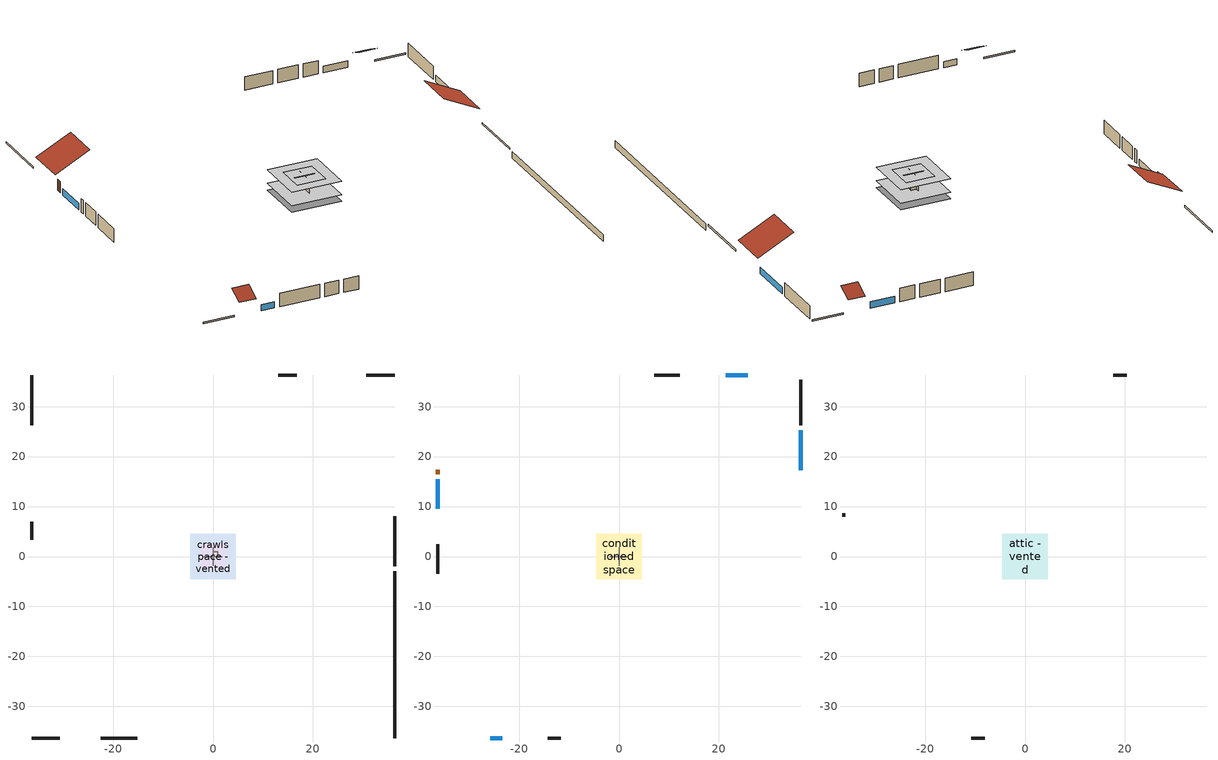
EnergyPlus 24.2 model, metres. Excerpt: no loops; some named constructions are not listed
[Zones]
crawlspace - vented
 floor foundation (Slab2 construction): -4.52,-4.52 -4.52,4.52 4.52,4.52 4.52,-4.52 z-0.91
 wall outside (RimJoist1 construction): 36.33,-1.99 36.33,8.1 z0.3:0.61
 wall outside (RimJoist2 construction): -36.33,-36.33 -30.72,-36.33 z0.3:0.61
 wall outside (RimJoist3 construction): -36.33,36.33 -36.33,26.24 z0.3:0.61
 wall outside (RimJoist4 construction): 36.33,36.33 30.72,36.33 z0.3:0.61
 wall foundation (FoundationWall1 construction): 36.33,-36.33 36.33,-2.92 z-0.91:0.3
furnace airloop ret air zone
 floor adiabatic (AdiabaticConst): 0,0 0,1 1,1 1,0 z0
 wall adiabatic (AdiabaticConst): 0,1 0,0 1,0 1,1 0,1 z0:1
 ceiling adiabatic (AdiabaticConst): 1,0 1,1 0,1 0,0 z1
garage
 floor foundation (Slab1 construction): -2.59,-2.59 -2.59,2.59 2.59,2.59 2.59,-2.59 z0
 wall outside (Wall1 construction): -22.46,-36.33 -15.15,-36.33 z0.3:2.74
 wall outside (Wall12 construction): 16.76,36.33 13.1,36.33 z0.3:2.74
 wall outside (Wall2 construction): -36.33,7 -36.33,3.34 z0.3:2.74
 wall to conditioned space (Wall5 construction Reversed): 0,-1.83 0,1.83 z0.3:2.74
 wall to conditioned space (Wall6 construction Reversed): 1.83,0 -1.83,0 z0.3:2.74
conditioned space
 floor to crawlspace - vented (Floor2 construction): -4.52,-4.52 -4.52,4.52 4.52,4.52 4.52,-4.52 z0.3
 wall outside (AdiabaticWallConstruction 1): -36.33,17.35 -36.33,16.43 z0.3:2.34
 wall outside (AdiabaticWallConstruction): 36.33,17.25 36.33,25.31 / 25.81,36.33 21.33,36.33 z0.3:1.49; -25.81,-36.33 -23.39,-36.33 z0.3:1.4; -36.33,15.5 -36.33,9.54 z0.3:1.46
 wall outside (Wall3 construction): 36.33,26.24 36.33,35.4 z0.3:2.74
 wall outside (Wall4 construction): -14.22,-36.33 -11.69,-36.33 z0.3:2.74
 wall outside (Wall7 construction): -36.33,2.41 -36.33,-3.43 z0.3:2.74
 wall outside (Wall8 construction): 12.17,36.33 7.08,36.33 z0.3:2.74
 window (WindowConstruction): 36.33,17.25 36.33,25.31 z0.3:1.49
 window (WindowConstruction 1): -25.8,-36.33 -23.39,-36.33 z0.3:1.4
 window (WindowConstruction 2): -36.33,15.5 -36.33,9.54 z0.3:1.46
 window (WindowConstruction 3): 25.8,36.33 21.33,36.33 z0.3:1.49
 door (Door): -36.33,17.35 -36.33,16.43 z0.3:2.34
attic - vented
 floor to garage (Floor1 construction): -2.59,-2.59 -2.59,2.59 2.59,2.59 2.59,-2.59 z2.74
 floor to conditioned space (Floor3 construction Reversed): -4.52,-4.52 -4.52,4.52 4.52,4.52 4.52,-4.52 z2.74
 wall outside (Wall10 construction): 20.4,36.33 17.68,36.33 z0.3:2.74
 wall outside (Wall11 construction): -36.33,8.62 -36.33,7.93 z0.3:2.74
 wall outside (Wall9 construction): -10.76,-36.33 -8.05,-36.33 z0.3:2.74
 roof outside (Roof1 construction): 36.33,16.32,2.74 29.8,16.32,6.01 29.8,9.02,6.01 36.33,9.02,2.74
 roof outside (Roof2 construction): -26.73,-36.33,2.74 -26.73,-33.59,4.11 -29.79,-33.59,4.11 -29.79,-36.33,2.74
 roof outside (Roof3 construction): 26.73,36.33,2.74 26.73,33.59,4.11 29.79,33.59,4.11 29.79,36.33,2.74
 roof outside (Roof4 construction): -36.33,18.28,2.74 -30.04,18.28,5.89 -30.04,25.31,5.89 -36.33,25.31,2.74
[Material] Roughness=Rough; Thermal Absorptance=0.9
Name | Thickness {m} | Conductivity {W/m-K} | Density {kg/m3} | Specific Heat {J/kg-K} | Solar Absorptance | Visible Absorptance
ceiling loosefill ins | 0.254 | 0.0480833 | 16.02 | 1046.75 | 0.7 | 0.7
ceiling stud and cavity 1 | 0.1397 | 0.104117 | 65.682 | 1177.47 | 0.7 | 0.7
floor covering | 0.0127 | 0.0433444 | 54.468 | 1339.84 | 0.6 | 0.6
floor stud and cavity | 0.1397 | 0.923637 | 92.3553 | 1139.71 | 0.7 | 0.7
gypsum board | 0.0127 | 0.160291 | 801 | 837.4 | 0.6 | 0.6
osb sheathing 0.5 in. 2; osb sheathing 0.5 in. 3 | 0.0127 | 0.115458 | 512.64 | 1214.23 | 0.7 | 0.7
osb sheathing 0.75 in. | 0.01905 | 0.115458 | 512.64 | 1214.23 | 0.7 | 0.7
wall stud and cavity 2 | 0.1397 | 0.335416 | 139.0536 | 1170.24 | 0.7 | 0.7
[Construction]
Floor2 construction Reversed: floor covering, osb sheathing 0.75 in., floor stud and cavity
Floor3 construction: ceiling loosefill ins, ceiling stud and cavity 1, gypsum board
Wall5 construction: osb sheathing 0.5 in. 2, wall stud and cavity 2, gypsum board
Wall6 construction: osb sheathing 0.5 in. 3, wall stud and cavity 2, gypsum board
[EnergyManagementSystem:Subroutine]
furnace_airloop_0_duct_subroutine: Set AH_MFR = furnace_airloop_AH_MFR / 1; If AH_MFR > 0; Set AH_Tout = furnace_airloop_AH_Tout; Set AH_Wout = furnace_airloop_AH_Wout; Set RA_T = furnace_airloop_RA_T; Set RA_W = furnace_airloop_Ra_W; Set Fan_RTF = furnace_airloop_Fan_RTF; Set DZ_T = furnace_airloop_0_DZ_T; Set DZ_W = furnace_airloop_0_DZ_W; Set AH_VFR = furnace_airloop_AH_VFR / 1; Set h_SA = (@HFnTdbW AH_Tout AH_Wout); Set h_RA = (@HFnTdbW RA_T RA_W); Set h_fg = (@HfgAirFnWTdb AH_Wout AH_Tout); Set h_DZ = (@HFnTdbW DZ_T DZ_W); Set air_cp = 1006.0; Set f_sup = 0.067; Set f_ret = 0.033; Set sup_lk_mfr = f_sup * AH_MFR; Set ret_lk_mfr = f_ret * AH_MFR; Set SupTotLkToCond = sup_lk_mfr*(h_RA - h_SA); Set SupLatLkToCond = sup_lk_mfr*h_fg*(RA_W-AH_Wout); Set SupSensLkToCond = SupTotLkToCond-SupLatLkToCond; Set supply_ua = 73.81; Set eTm = 0-((Fan_RTF/(AH_MFR*air_cp))*supply_ua); Set t_sup = DZ_T+((AH_Tout-DZ_T)*(@Exp eTm)); Set SupCondToCond = AH_MFR*air_cp*(t_sup-AH_Tout); Set SupCondToDZ = 0-SupCondToCond; Set return_ua = 13.668; Set eTm = 0-((Fan_RTF/(AH_MFR*air_cp))*return_ua); Set t_ret = DZ_T+((RA_T-DZ_T)*(@Exp eTm)); Set RetCondToRP = AH_MFR*air_cp*(t_ret-RA_T); Set RetCondToDZ = 0-RetCondToRP; Set RetLatLkToRP = 0; Set RetSensLkToRP = ret_lk_mfr*air_cp*(DZ_T-RA_T); Set SupTotLkToDZ = sup_lk_mfr*(h_SA-h_DZ); Set SupLatLkToDZ = sup_lk_mfr*h_fg*(AH_Wout-DZ_W); Set SupSensLkToDZ = SupTotLkToDZ-SupLatLkToDZ; Set FracOutsideToCond = 1.0; Set FracOutsideToDZ = 0.0; Set FracCondToOutside = 0.0; Set FracDZToOutside = 1.0; Set FracDZToCond = 0.0; Set FracCondToDZ = 0.0; Set lk_imbal_vfr = @ABS(f_sup - f_ret) * AH_VFR; Set ImbalLkCondToDZ = lk_imbal_vfr * FracCondToDZ; Set ImbalLkDZToCond = lk_imbal_vfr * FracDZToCond; Set ImbalLkOutsideToCond = lk_imbal_vfr * FracOutsideToCond; Set ImbalLkOutsideToDZ = lk_imbal_vfr * FracOutsideToDZ; Set ImbalLkCondToOutside = lk_imbal_vfr * FracCondToOutside; Set ImbalLkDZToOutside = lk_imbal_vfr * FracDZToOutside; Else; Set SupLatLkToCond = 0; Set SupSensLkToCond = 0; Set SupCondToCond = 0; Set RetCondToRP = 0; Set RetLatLkToRP = 0; Set RetSensLkToRP = 0; Set RetCondToDZ = 0; Set SupCondToDZ = 0; Set SupLatLkToDZ = 0; Set SupSensLkToDZ = 0; Set ImbalLkCondToDZ = 0; Set ImbalLkDZToCond = 0; Set ImbalLkOutsideToCond = 0; Set ImbalLkOutsideToDZ = 0; Set ImbalLkCondToOutside = 0; Set ImbalLkDZToOutside = 0; EndIf; Set furnace_airloop_0_SupLatLkToCond = SupLatLkToCond; Set furnace_airloop_0_SupSensLkToCond = SupSensLkToCond; Set furnace_airloop_0_SupCondToLv = SupCondToCond; Set furnace_airloop_0_RetCondToRP = RetCondToRP; Set furnace_airloop_0_RetLatLkToRP = RetLatLkToRP; Set furnace_airloop_0_RetSensLkToRP = RetSensLkToRP; Set furnace_airloop_0_RetCondToDZ = RetCondToDZ; Set furnace_airloop_0_SupCondToDZ = SupCondToDZ; Set furnace_airloop_0_SupLatLkToDZ = SupLatLkToDZ; Set furnace_airloop_0_SupSensLkToDZ = SupSensLkToDZ; Set furnace_airloop_0_ZoneMixCondToDZ = ImbalLkCondToDZ; Set furnace_airloop_0_ZoneMixDZToCond = ImbalLkDZToCond; Set furnace_airloop_0_DuctImbalLkSupFanEquivCond = ImbalLkCondToOutside; Set furnace_airloop_0_DuctImbalLkExhFanEquivCond = ImbalLkOutsideToCond; Set furnace_airloop_0_DuctImbalLkSupFanEquivDZ = ImbalLkDZToOutside; Set furnace_airloop_0_DuctImbalLkExhFanEquivDZ = ImbalLkOutsideToDZ
[EnergyManagementSystem:ProgramCallingManager]
furnace_supply_fan_disaggregate_program_calling_manager: EndOfSystemTimestepBeforeHVACReporting; furnace_supply_fan_disaggregate_program
infil_program_calling_manager: BeginZoneTimestepAfterInitHeatBalance; infil_program
natural_vent_program_calling_manager: BeginZoneTimestepAfterInitHeatBalance; natural_vent_program
room_ac_supply_fan_disaggregate_program_calling_manager: EndOfSystemTimestepBeforeHVACReporting; room_ac_supply_fan_disaggregate_program
total_airflows_program_calling_manager: EndOfZoneTimestepAfterZoneReporting; total_airflows_program
total_loads_program_calling_manager: EndOfZoneTimestepAfterZoneReporting; total_loads_program
unmet_hours_program_calling_manager: EndOfZoneTimestepBeforeZoneReporting; unmet_hours_program
water_heater_hpwh_EC_adj_ProgramManager: EndOfSystemTimestepBeforeHVACReporting; water_heater_hpwh_EC_adj
water_heater_ProgramManager: InsideHVACSystemIterationLoop; water_heater_Control; water_heater_InletAir
[EnergyManagementSystem:OutputVariable]
Name | EMS Variable | Type of Data in Variable | Update Frequency | EMS Program or Subroutine | Units
furnace supply fan disaggregate htg primary | furnace_supply_fan_primary_htg | Summed | SystemTimestep | furnace_supply_fan_disaggregate_program | J
room ac supply fan disaggregate clg | room_ac_supply_fan_clg | Summed | SystemTimestep | room_ac_supply_fan_disaggregate_program | J
loads_htg_tot_peakload_outvar; loads_htg_tot_annual_outvar; loads_htg_tot_timeseries_outvar | loads_htg_tot | Summed | ZoneTimestep | total_loads_program | J
loads_clg_tot_peakload_outvar; loads_clg_tot_annual_outvar; loads_clg_tot_timeseries_outvar | loads_clg_tot | Summed | ZoneTimestep | total_loads_program | J
htg_unmet_hours_annual_outvar; htg_unmet_hours_timeseries_outvar | htg_unmet_hours | Summed | ZoneTimestep | unmet_hours_program | hr
clg_unmet_hours_annual_outvar; clg_unmet_hours_timeseries_outvar | clg_unmet_hours | Summed | ZoneTimestep | unmet_hours_program | hr
loads_htg_roofs_annual_outvar; loads_htg_roofs_timeseries_outvar | loads_htg_roofs | Summed | ZoneTimestep | component_loads_program | J
loads_htg_ceilings_annual_outvar; loads_htg_ceilings_timeseries_outvar | loads_htg_ceilings | Summed | ZoneTimestep | component_loads_program | J
loads_htg_walls_annual_outvar; loads_htg_walls_timeseries_outvar | loads_htg_walls | Summed | ZoneTimestep | component_loads_program | J
loads_htg_rim_joists_annual_outvar; loads_htg_rim_joists_timeseries_outvar | loads_htg_rim_joists | Summed | ZoneTimestep | component_loads_program | J
loads_htg_foundation_walls_annual_outvar; loads_htg_foundation_walls_timeseries_outvar | loads_htg_foundation_walls | Summed | ZoneTimestep | component_loads_program | J
loads_htg_doors_annual_outvar; loads_htg_doors_timeseries_outvar | loads_htg_doors | Summed | ZoneTimestep | component_loads_program | J
loads_htg_windows_conduction_annual_outvar; loads_htg_windows_conduction_timeseries_outvar | loads_htg_windows_conduction | Summed | ZoneTimestep | component_loads_program | J
loads_htg_windows_solar_annual_outvar; loads_htg_windows_solar_timeseries_outvar | loads_htg_windows_solar | Summed | ZoneTimestep | component_loads_program | J
loads_htg_skylights_conduction_annual_outvar; loads_htg_skylights_conduction_timeseries_outvar | loads_htg_skylights_conduction | Summed | ZoneTimestep | component_loads_program | J
loads_htg_skylights_solar_annual_outvar; loads_htg_skylights_solar_timeseries_outvar | loads_htg_skylights_solar | Summed | ZoneTimestep | component_loads_program | J
loads_htg_floors_annual_outvar; loads_htg_floors_timeseries_outvar | loads_htg_floors | Summed | ZoneTimestep | component_loads_program | J
loads_htg_slabs_annual_outvar; loads_htg_slabs_timeseries_outvar | loads_htg_slabs | Summed | ZoneTimestep | component_loads_program | J
loads_htg_internal_mass_annual_outvar; loads_htg_internal_mass_timeseries_outvar | loads_htg_internal_mass | Summed | ZoneTimestep | component_loads_program | J
loads_htg_infil_annual_outvar; loads_htg_infil_timeseries_outvar | loads_htg_infil | Summed | ZoneTimestep | component_loads_program | J
loads_htg_natvent_annual_outvar; loads_htg_natvent_timeseries_outvar | loads_htg_natvent | Summed | ZoneTimestep | component_loads_program | J
loads_htg_mechvent_annual_outvar; loads_htg_mechvent_timeseries_outvar | loads_htg_mechvent | Summed | ZoneTimestep | component_loads_program | J
loads_htg_whf_annual_outvar; loads_htg_whf_timeseries_outvar | loads_htg_whf | Summed | ZoneTimestep | component_loads_program | J
loads_htg_ducts_annual_outvar; loads_htg_ducts_timeseries_outvar | loads_htg_ducts | Summed | ZoneTimestep | component_loads_program | J
loads_htg_intgains_annual_outvar; loads_htg_intgains_timeseries_outvar | loads_htg_intgains | Summed | ZoneTimestep | component_loads_program | J
loads_htg_lighting_annual_outvar; loads_htg_lighting_timeseries_outvar | loads_htg_lighting | Summed | ZoneTimestep | component_loads_program | J
loads_clg_roofs_annual_outvar; loads_clg_roofs_timeseries_outvar | loads_clg_roofs | Summed | ZoneTimestep | component_loads_program | J
loads_clg_ceilings_annual_outvar; loads_clg_ceilings_timeseries_outvar | loads_clg_ceilings | Summed | ZoneTimestep | component_loads_program | J
loads_clg_walls_annual_outvar; loads_clg_walls_timeseries_outvar | loads_clg_walls | Summed | ZoneTimestep | component_loads_program | J
loads_clg_rim_joists_annual_outvar; loads_clg_rim_joists_timeseries_outvar | loads_clg_rim_joists | Summed | ZoneTimestep | component_loads_program | J
loads_clg_foundation_walls_annual_outvar; loads_clg_foundation_walls_timeseries_outvar | loads_clg_foundation_walls | Summed | ZoneTimestep | component_loads_program | J
loads_clg_doors_annual_outvar; loads_clg_doors_timeseries_outvar | loads_clg_doors | Summed | ZoneTimestep | component_loads_program | J
loads_clg_windows_conduction_annual_outvar; loads_clg_windows_conduction_timeseries_outvar | loads_clg_windows_conduction | Summed | ZoneTimestep | component_loads_program | J
loads_clg_windows_solar_annual_outvar; loads_clg_windows_solar_timeseries_outvar | loads_clg_windows_solar | Summed | ZoneTimestep | component_loads_program | J
loads_clg_skylights_conduction_annual_outvar; loads_clg_skylights_conduction_timeseries_outvar | loads_clg_skylights_conduction | Summed | ZoneTimestep | component_loads_program | J
loads_clg_skylights_solar_annual_outvar; loads_clg_skylights_solar_timeseries_outvar | loads_clg_skylights_solar | Summed | ZoneTimestep | component_loads_program | J
loads_clg_floors_annual_outvar; loads_clg_floors_timeseries_outvar | loads_clg_floors | Summed | ZoneTimestep | component_loads_program | J
loads_clg_slabs_annual_outvar; loads_clg_slabs_timeseries_outvar | loads_clg_slabs | Summed | ZoneTimestep | component_loads_program | J
loads_clg_internal_mass_annual_outvar; loads_clg_internal_mass_timeseries_outvar | loads_clg_internal_mass | Summed | ZoneTimestep | component_loads_program | J
loads_clg_infil_annual_outvar; loads_clg_infil_timeseries_outvar | loads_clg_infil | Summed | ZoneTimestep | component_loads_program | J
loads_clg_natvent_annual_outvar; loads_clg_natvent_timeseries_outvar | loads_clg_natvent | Summed | ZoneTimestep | component_loads_program | J
loads_clg_mechvent_annual_outvar; loads_clg_mechvent_timeseries_outvar | loads_clg_mechvent | Summed | ZoneTimestep | component_loads_program | J
loads_clg_whf_annual_outvar; loads_clg_whf_timeseries_outvar | loads_clg_whf | Summed | ZoneTimestep | component_loads_program | J
loads_clg_ducts_annual_outvar; loads_clg_ducts_timeseries_outvar | loads_clg_ducts | Summed | ZoneTimestep | component_loads_program | J
loads_clg_intgains_annual_outvar; loads_clg_intgains_timeseries_outvar | loads_clg_intgains | Summed | ZoneTimestep | component_loads_program | J
loads_clg_lighting_annual_outvar; loads_clg_lighting_timeseries_outvar | loads_clg_lighting | Summed | ZoneTimestep | component_loads_program | J
total_infil_flow_rate_timeseries_outvar | total_infil_flow_rate | Averaged | ZoneTimestep | total_airflows_program | m^3/s
total_mechvent_flow_rate_timeseries_outvar | total_mechvent_flow_rate | Averaged | ZoneTimestep | total_airflows_program | m^3/s
total_natvent_flow_rate_timeseries_outvar | total_natvent_flow_rate | Averaged | ZoneTimestep | total_airflows_program | m^3/s
total_whf_flow_rate_timeseries_outvar | total_whf_flow_rate | Averaged | ZoneTimestep | total_airflows_program | m^3/s
[Schedule:Day:Interval]
cooling season schedule day; cooling season schedule day 2; cooling season schedule default day; natural vent schedule default day: No, 24:00, 0
cooling season schedule day 1; natural vent schedule day: No, 24:00, 1
exterior lighting schedule day 10: No, 01:00, 0.552381, 03:00, 0.510952, 05:00, 0.483333, 06:00, 0.538571, 07:00, 0.607619, 08:00, 0.56619, 09:00, 0.428095, 10:00, 0.345238, 12:00, 0.331429, 13:00, 0.345238, 14:00, 0.386667, 15:00, 0.414286, 16:00, 0.483333, 17:00, 0.607619, 18:00, 0.773333, 19:00, 0.88381, 20:00, 0.939048, 21:00, 0.966667, 22:00, 0.897619, 23:00, 0.773333, 24:00, 0.649048
exterior lighting schedule day 11: No, 01:00, 0.571429, 03:00, 0.528571, 05:00, 0.5, 06:00, 0.557143, 07:00, 0.628571, 08:00, 0.585714, 09:00, 0.442857, 10:00, 0.357143, 12:00, 0.342857, 13:00, 0.357143, 14:00, 0.4, 15:00, 0.428571, 16:00, 0.5, 17:00, 0.628571, 18:00, 0.8, 19:00, 0.914286, 20:00, 0.971429, 21:00, 1, 22:00, 0.928571, 23:00, 0.8, 24:00, 0.671429
exterior lighting schedule day 5: No, 01:00, 0.380952, 03:00, 0.352381, 05:00, 0.333333, 06:00, 0.371429, 07:00, 0.419048, 08:00, 0.390476, 09:00, 0.295238, 10:00, 0.238095, 12:00, 0.228571, 13:00, 0.238095, 14:00, 0.266667, 15:00, 0.285714, 16:00, 0.333333, 17:00, 0.419048, 18:00, 0.533333, 19:00, 0.609524, 20:00, 0.647619, 21:00, 0.666667, 22:00, 0.619048, 23:00, 0.533333, 24:00, 0.447619
exterior lighting schedule day 6: No, 01:00, 0.390476, 03:00, 0.36119, 05:00, 0.341667, 06:00, 0.380714, 07:00, 0.429524, 08:00, 0.400238, 09:00, 0.302619, 10:00, 0.244048, 12:00, 0.234286, 13:00, 0.244048, 14:00, 0.273333, 15:00, 0.292857, 16:00, 0.341667, 17:00, 0.429524, 18:00, 0.546667, 19:00, 0.624762, 20:00, 0.66381, 21:00, 0.683333, 22:00, 0.634524, 23:00, 0.546667, 24:00, 0.45881
exterior lighting schedule day 7: No, 01:00, 0.419048, 03:00, 0.387619, 05:00, 0.366667, 06:00, 0.408571, 07:00, 0.460952, 08:00, 0.429524, 09:00, 0.324762, 10:00, 0.261905, 12:00, 0.251429, 13:00, 0.261905, 14:00, 0.293333, 15:00, 0.314286, 16:00, 0.366667, 17:00, 0.460952, 18:00, 0.586667, 19:00, 0.670476, 20:00, 0.712381, 21:00, 0.733333, 22:00, 0.680952, 23:00, 0.586667, 24:00, 0.492381
exterior lighting schedule day 8: No, 01:00, 0.466667, 03:00, 0.431667, 05:00, 0.408333, 06:00, 0.455, 07:00, 0.513333, 08:00, 0.478333, 09:00, 0.361667, 10:00, 0.291667, 12:00, 0.28, 13:00, 0.291667, 14:00, 0.326667, 15:00, 0.35, 16:00, 0.408333, 17:00, 0.513333, 18:00, 0.653333, 19:00, 0.746667, 20:00, 0.793333, 21:00, 0.816667, 22:00, 0.758333, 23:00, 0.653333, 24:00, 0.548333
exterior lighting schedule day 9: No, 01:00, 0.509524, 03:00, 0.47131, 05:00, 0.445833, 06:00, 0.496786, 07:00, 0.560476, 08:00, 0.522262, 09:00, 0.394881, 10:00, 0.318452, 12:00, 0.305714, 13:00, 0.318452, 14:00, 0.356667, 15:00, 0.382143, 16:00, 0.445833, 17:00, 0.560476, 18:00, 0.713333, 19:00, 0.815238, 20:00, 0.86619, 21:00, 0.891667, 22:00, 0.827976, 23:00, 0.713333, 24:00, 0.59869
[Schedule:Week:Daily]
cooling season schedule Week Rule - Jan1-May26: cooling season schedule day, cooling season schedule day, cooling season schedule day, cooling season schedule day, cooling season schedule day, cooling season schedule day, cooling season schedule day, cooling season schedule default day, cooling season schedule default day, cooling season schedule default day, cooling season schedule default day, cooling season schedule default day
cooling season schedule Week Rule - May27-Jun2: cooling season schedule day, cooling season schedule day, cooling season schedule day, cooling season schedule day, cooling season schedule day, cooling season schedule day 1, cooling season schedule day 1, cooling season schedule default day, cooling season schedule default day, cooling season schedule default day, cooling season schedule default day, cooling season schedule default day
cooling season schedule Week Rule - Jun3-Sep29: cooling season schedule day 1, cooling season schedule day 1, cooling season schedule day 1, cooling season schedule day 1, cooling season schedule day 1, cooling season schedule day 1, cooling season schedule day 1, cooling season schedule default day, cooling season schedule default day, cooling season schedule default day, cooling season schedule default day, cooling season schedule default day
cooling season schedule Week Rule - Sep30-Oct6: cooling season schedule day 1, cooling season schedule day 2, cooling season schedule day 2, cooling season schedule day 2, cooling season schedule day 2, cooling season schedule day 2, cooling season schedule day 2, cooling season schedule default day, cooling season schedule default day, cooling season schedule default day, cooling season schedule default day, cooling season schedule default day
cooling season schedule Week Rule - Oct7-Dec31: cooling season schedule day 2, cooling season schedule day 2, cooling season schedule day 2, cooling season schedule day 2, cooling season schedule day 2, cooling season schedule day 2, cooling season schedule day 2, cooling season schedule default day, cooling season schedule default day, cooling season schedule default day, cooling season schedule default day, cooling season schedule default day
natural vent schedule Week Rule - Jan1-Jan6: natural vent schedule day, natural vent schedule day, natural vent schedule default day, natural vent schedule day, natural vent schedule default day, natural vent schedule day, natural vent schedule default day, natural vent schedule default day, natural vent schedule default day, natural vent schedule default day, natural vent schedule default day, natural vent schedule default day
natural vent schedule Week Rule - Jan7-Dec31: natural vent schedule default day, natural vent schedule day, natural vent schedule default day, natural vent schedule day, natural vent schedule default day, natural vent schedule day, natural vent schedule default day, natural vent schedule default day, natural vent schedule default day, natural vent schedule default day, natural vent schedule default day, natural vent schedule default day
[Schedule:Year]
cooling season schedule: cooling season schedule Week Rule - Jan1-May26, 1, 1, 5, 26, cooling season schedule Week Rule - May27-Jun2, 5, 27, 6, 2, cooling season schedule Week Rule - Jun3-Sep29, 6, 3, 9, 29, cooling season schedule Week Rule - Sep30-Oct6, 9, 30, 10, 6, cooling season schedule Week Rule - Oct7-Dec31, 10, 7, 12, 31
natural vent schedule: natural vent schedule Week Rule - Jan1-Jan6, 1, 1, 1, 6, natural vent schedule Week Rule - Jan7-Dec31, 1, 7, 12, 31
[Schedule:File]
hot_water_dishwasher: File=in.schedules.csv; Column Number=7; Rows to Skip at Top=1; Number of Hours of Data=8760; Column Separator=Comma; Interpolate to Timestep=Yes; Minutes per Item=15; Adjust Schedule for Daylight Savings=Yes
